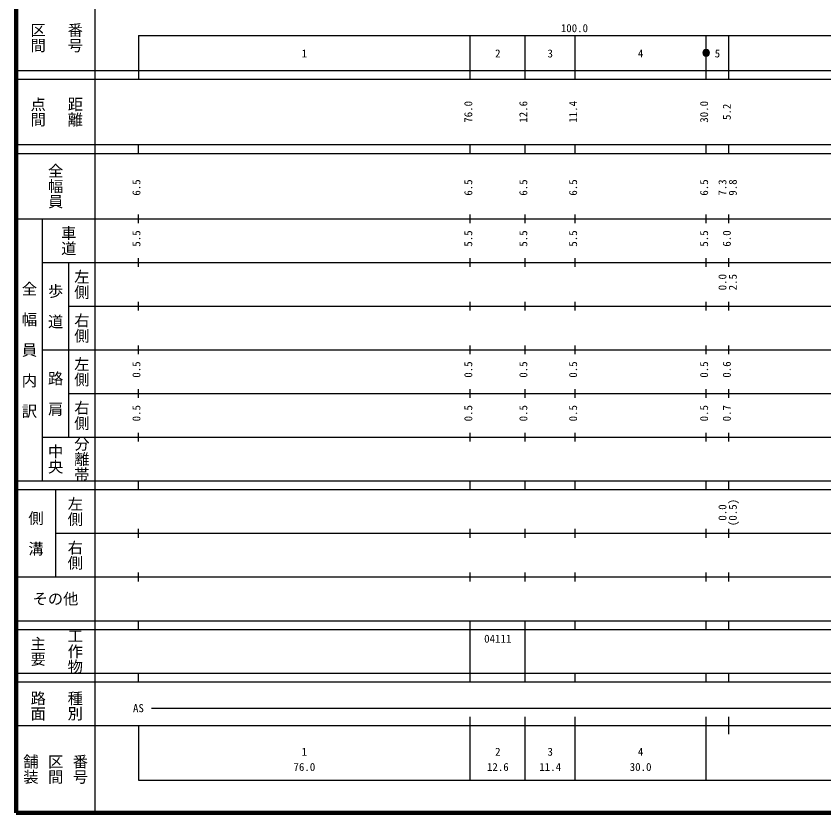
# Model space of a CAD drawing. Units: millimetres on the paper, enlarged 1000 times. Extents: x -16678449 to 2543535, y -222173567 to 1714376.
# Drawn here: x 40000 to 224964, y 20000 to 202409 of the extents above; entities that cross this region are included whole.
import ezdxf
from ezdxf.enums import TextEntityAlignment as Align

# ---------------------------------------------------------------- set-up
doc = ezdxf.new("R2010")
doc.units = ezdxf.units.MM
doc.header["$LTSCALE"] = 1000
doc.layers.add('M-TTL', color=2, linetype='Continuous', lineweight=140)
doc.layers.add('M-TTL-BAND', color=7, linetype='Continuous', lineweight=25)
doc.styles.add('@ＭＳ ゴシック', font='')
doc.styles.add('ＭＳ ゴシック', font='')
doc.styles.get('@ＭＳ ゴシック').set_extended_font_data('@MS Gothic')
doc.styles.get('ＭＳ ゴシック').set_extended_font_data('MS Gothic')

msp = doc.modelspace()

# ---------------------------------------------------------------- hatches: boundary and pattern name
at = {"layer": 'M-TTL-BAND'}
msp.add_hatch(color=256, dxfattribs=at).paths.add_polyline_path([(198750, 194000, 1), (197250, 194000, 1)])

# ---------------------------------------------------------------- linework, layer by layer
at = {"layer": 'M-TTL'}
for p, q in [((40000, 380000), (40000, 20000)), ((40000, 20000), (680000, 20000))]:
    msp.add_line(p, q, dxfattribs=at)
at = {"layer": 'M-TTL-BAND'}
for p, q in [((58000, 370000), (58000, 20000)), ((68000, 198000), (579000, 198000)), ((68000, 198000), (68000, 188000)), ((144000, 188000), (144000, 198000)), ((156600, 188000), (156600, 198000)), ((168000, 188000), (168000, 198000)), ((198000, 188000), (198000, 198000)), ((203200, 188000), (203200, 198000)), ((40000, 190000), (579000, 190000)), ((40000, 188000), (579000, 188000)), ((40000, 173000), (579000, 173000)), ((68000, 171000), (68000, 173000)), ((144000, 171000), (144000, 173000)), ((156600, 171000), (156600, 173000)), ((168000, 171000), (168000, 173000)), ((198000, 171000), (198000, 173000)), ((203200, 171000), (203200, 173000)), ((40000, 171000), (579000, 171000)), ((40000, 156000), (579000, 156000)), ((46000, 96000), (46000, 156000)), ((68000, 155000), (68000, 157000)), ((144000, 155000), (144000, 157000)), ((156600, 155000), (156600, 157000)), ((168000, 155000), (168000, 157000)), ((198000, 155000), (198000, 157000)), ((203200, 155000), (203200, 157000)), ((68000, 145000), (68000, 147000)), ((144000, 145000), (144000, 147000)), ((156600, 145000), (156600, 147000)), ((168000, 145000), (168000, 147000)), ((198000, 145000), (198000, 147000)), ((203200, 145000), (203200, 147000)), ((46000, 146000), (579000, 146000)), ((52000, 146000), (52000, 106000)), ((68000, 135000), (68000, 137000)), ((144000, 135000), (144000, 137000)), ((156600, 135000), (156600, 137000)), ((168000, 135000), (168000, 137000)), ((198000, 135000), (198000, 137000)), ((203200, 135000), (203200, 137000)), ((52000, 136000), (579000, 136000)), ((46000, 126000), (579000, 126000)), ((68000, 125000), (68000, 127000)), ((144000, 125000), (144000, 127000)), ((156600, 125000), (156600, 127000)), ((168000, 125000), (168000, 127000)), ((198000, 125000), (198000, 127000)), ((203200, 125000), (203200, 127000)), ((68000, 115000), (68000, 117000)), ((144000, 115000), (144000, 117000)), ((156600, 115000), (156600, 117000)), ((168000, 115000), (168000, 117000)), ((198000, 115000), (198000, 117000)), ((203200, 115000), (203200, 117000)), ((52000, 116000), (579000, 116000)), ((46000, 106000), (579000, 106000)), ((68000, 105000), (68000, 107000)), ((144000, 105000), (144000, 107000)), ((156600, 105000), (156600, 107000)), ((168000, 105000), (168000, 107000)), ((198000, 105000), (198000, 107000)), ((203200, 105000), (203200, 107000)), ((40000, 96000), (579000, 96000)), ((68000, 94000), (68000, 96000)), ((144000, 94000), (144000, 96000)), ((156600, 94000), (156600, 96000)), ((168000, 94000), (168000, 96000)), ((198000, 94000), (198000, 96000)), ((203200, 94000), (203200, 96000)), ((40000, 94000), (579000, 94000)), ((49000, 94000), (49000, 74000)), ((49000, 84000), (579000, 84000)), ((68000, 83000), (68000, 85000)), ((144000, 83000), (144000, 85000)), ((156600, 83000), (156600, 85000)), ((168000, 83000), (168000, 85000)), ((198000, 83000), (198000, 85000)), ((203200, 83000), (203200, 85000)), ((40000, 74000), (579000, 74000)), ((68000, 73000), (68000, 75000)), ((144000, 73000), (144000, 75000)), ((156600, 73000), (156600, 75000)), ((168000, 73000), (168000, 75000)), ((198000, 73000), (198000, 75000)), ((203200, 73000), (203200, 75000)), ((40000, 64000), (579000, 64000)), ((68000, 62000), (68000, 64000)), ((144000, 62000), (144000, 64000)), ((156600, 62000), (156600, 64000)), ((168000, 62000), (168000, 64000)), ((198000, 62000), (198000, 64000)), ((203200, 62000), (203200, 64000)), ((40000, 62000), (579000, 62000)), ((144000, 52000), (144000, 62000)), ((156600, 52000), (156600, 62000)), ((40000, 52000), (579000, 52000)), ((68000, 50000), (68000, 52000)), ((144000, 50000), (144000, 52000)), ((156600, 50000), (156600, 52000)), ((168000, 50000), (168000, 52000)), ((198000, 50000), (198000, 52000)), ((203200, 50000), (203200, 52000)), ((40000, 50000), (579000, 50000)), ((71000, 44000), (565000, 44000)), ((144000, 27500), (144000, 42000)), ((156600, 27500), (156600, 42000)), ((168000, 27500), (168000, 42000)), ((198000, 27500), (198000, 42000)), ((203200, 38000), (203200, 42000)), ((40000, 40000), (579000, 40000)), ((68000, 40000), (68000, 27500)), ((68000, 27500), (579000, 27500))]:
    msp.add_line(p, q, dxfattribs=at)
msp.add_lwpolyline([(198750, 194000, 1), (197250, 194000, 1)], format="xyb", close=True, dxfattribs=at)

# ---------------------------------------------------------------- texts
at = {"layer": 'M-TTL-BAND', "style": '@ＭＳ ゴシック'}
for s, p in [('区間', (45000, 197500)), ('番号', (53500, 197500)), ('点間', (45000, 180500)), ('距離', (53500, 180500)), ('全幅員', (49000, 163500)), ('車道', (52000, 151000)), ('左側', (55000, 141000)), ('全\u3000幅\u3000員\u3000内\u3000訳', (43000, 126000)), ('歩\u3000道', (49000, 136000)), ('右側', (55000, 131000)), ('左側', (55000, 121000)), ('路\u3000肩', (49000, 116000)), ('右側', (55000, 111000)), ('分離帯', (55000, 101000)), ('中央', (49000, 101000)), ('左側', (53500, 89000)), ('側\u3000溝', (44500, 84000)), ('右側', (53500, 79000)), ('工作物', (53500, 57000)), ('主要', (45000, 57000)), ('路面', (45000, 44500)), ('種別', (53500, 44500)), ('舗装', (43333, 30000)), ('番号', (54667, 30000)), ('区間', (49000, 30000))]:
    msp.add_text(s, height=2566, rotation=270, dxfattribs=at).set_placement(p, align=Align.MIDDLE_CENTER)
at = {"layer": 'M-TTL-BAND', "style": 'ＭＳ ゴシック'}
for s, p in [('100.0', (167844, 198195)), ('1', (106000, 192405)), ('2', (150300, 192405)), ('3', (162300, 192405)), ('4', (183000, 192405)), ('5', (200600, 192405)), ('AS', (68000, 42500)), ('1', (106000, 32523)), ('2', (150300, 32523)), ('3', (162300, 32523)), ('4', (183000, 32523)), ('76.0', (106000, 29033)), ('12.6', (150300, 29033)), ('11.4', (162300, 29033)), ('30.0', (183000, 29033))]:
    msp.add_text(s, height=1833, dxfattribs=at).set_placement(p, align=Align.BOTTOM_CENTER)
for s, p in [('76.0', (145000, 180500)), ('12.6', (157600, 180500)), ('11.4', (169000, 180500)), ('30.0', (199000, 180500)), ('5.2', (204200, 180500)), ('6.5', (69000, 163174)), ('6.5', (145000, 163174)), ('6.5', (157600, 163174)), ('6.5', (169000, 163174)), ('6.5', (199000, 163174)), ('7.3', (203200, 163174)), ('9.8', (205570, 163174)), ('5.5', (69000, 151500)), ('5.5', (145000, 151500)), ('5.5', (157600, 151500)), ('5.5', (169000, 151500)), ('5.5', (199000, 151500)), ('6.0', (204200, 151500)), ('0.0', (203200, 141500)), ('2.5', (205570, 141500)), ('0.5', (69000, 121500)), ('0.5', (145000, 121500)), ('0.5', (157600, 121500)), ('0.5', (169000, 121500)), ('0.5', (199000, 121500)), ('0.6', (204200, 121500)), ('0.5', (69000, 111500)), ('0.5', (145000, 111500)), ('0.5', (157600, 111500)), ('0.5', (169000, 111500)), ('0.5', (199000, 111500)), ('0.7', (204200, 111500)), ('(0.5)', (205570, 88764)), ('0.0', (203200, 88764))]:
    msp.add_text(s, height=1833, rotation=90, dxfattribs=at).set_placement(p, align=Align.BOTTOM_CENTER)
msp.add_text('その他', height=2566, dxfattribs=at).set_placement((49000, 69000), align=Align.MIDDLE_CENTER)
msp.add_text('04111', height=1833, dxfattribs=at).set_placement((147175, 58405), align=Align.BOTTOM_LEFT)

doc.saveas('drawing.dxf')
